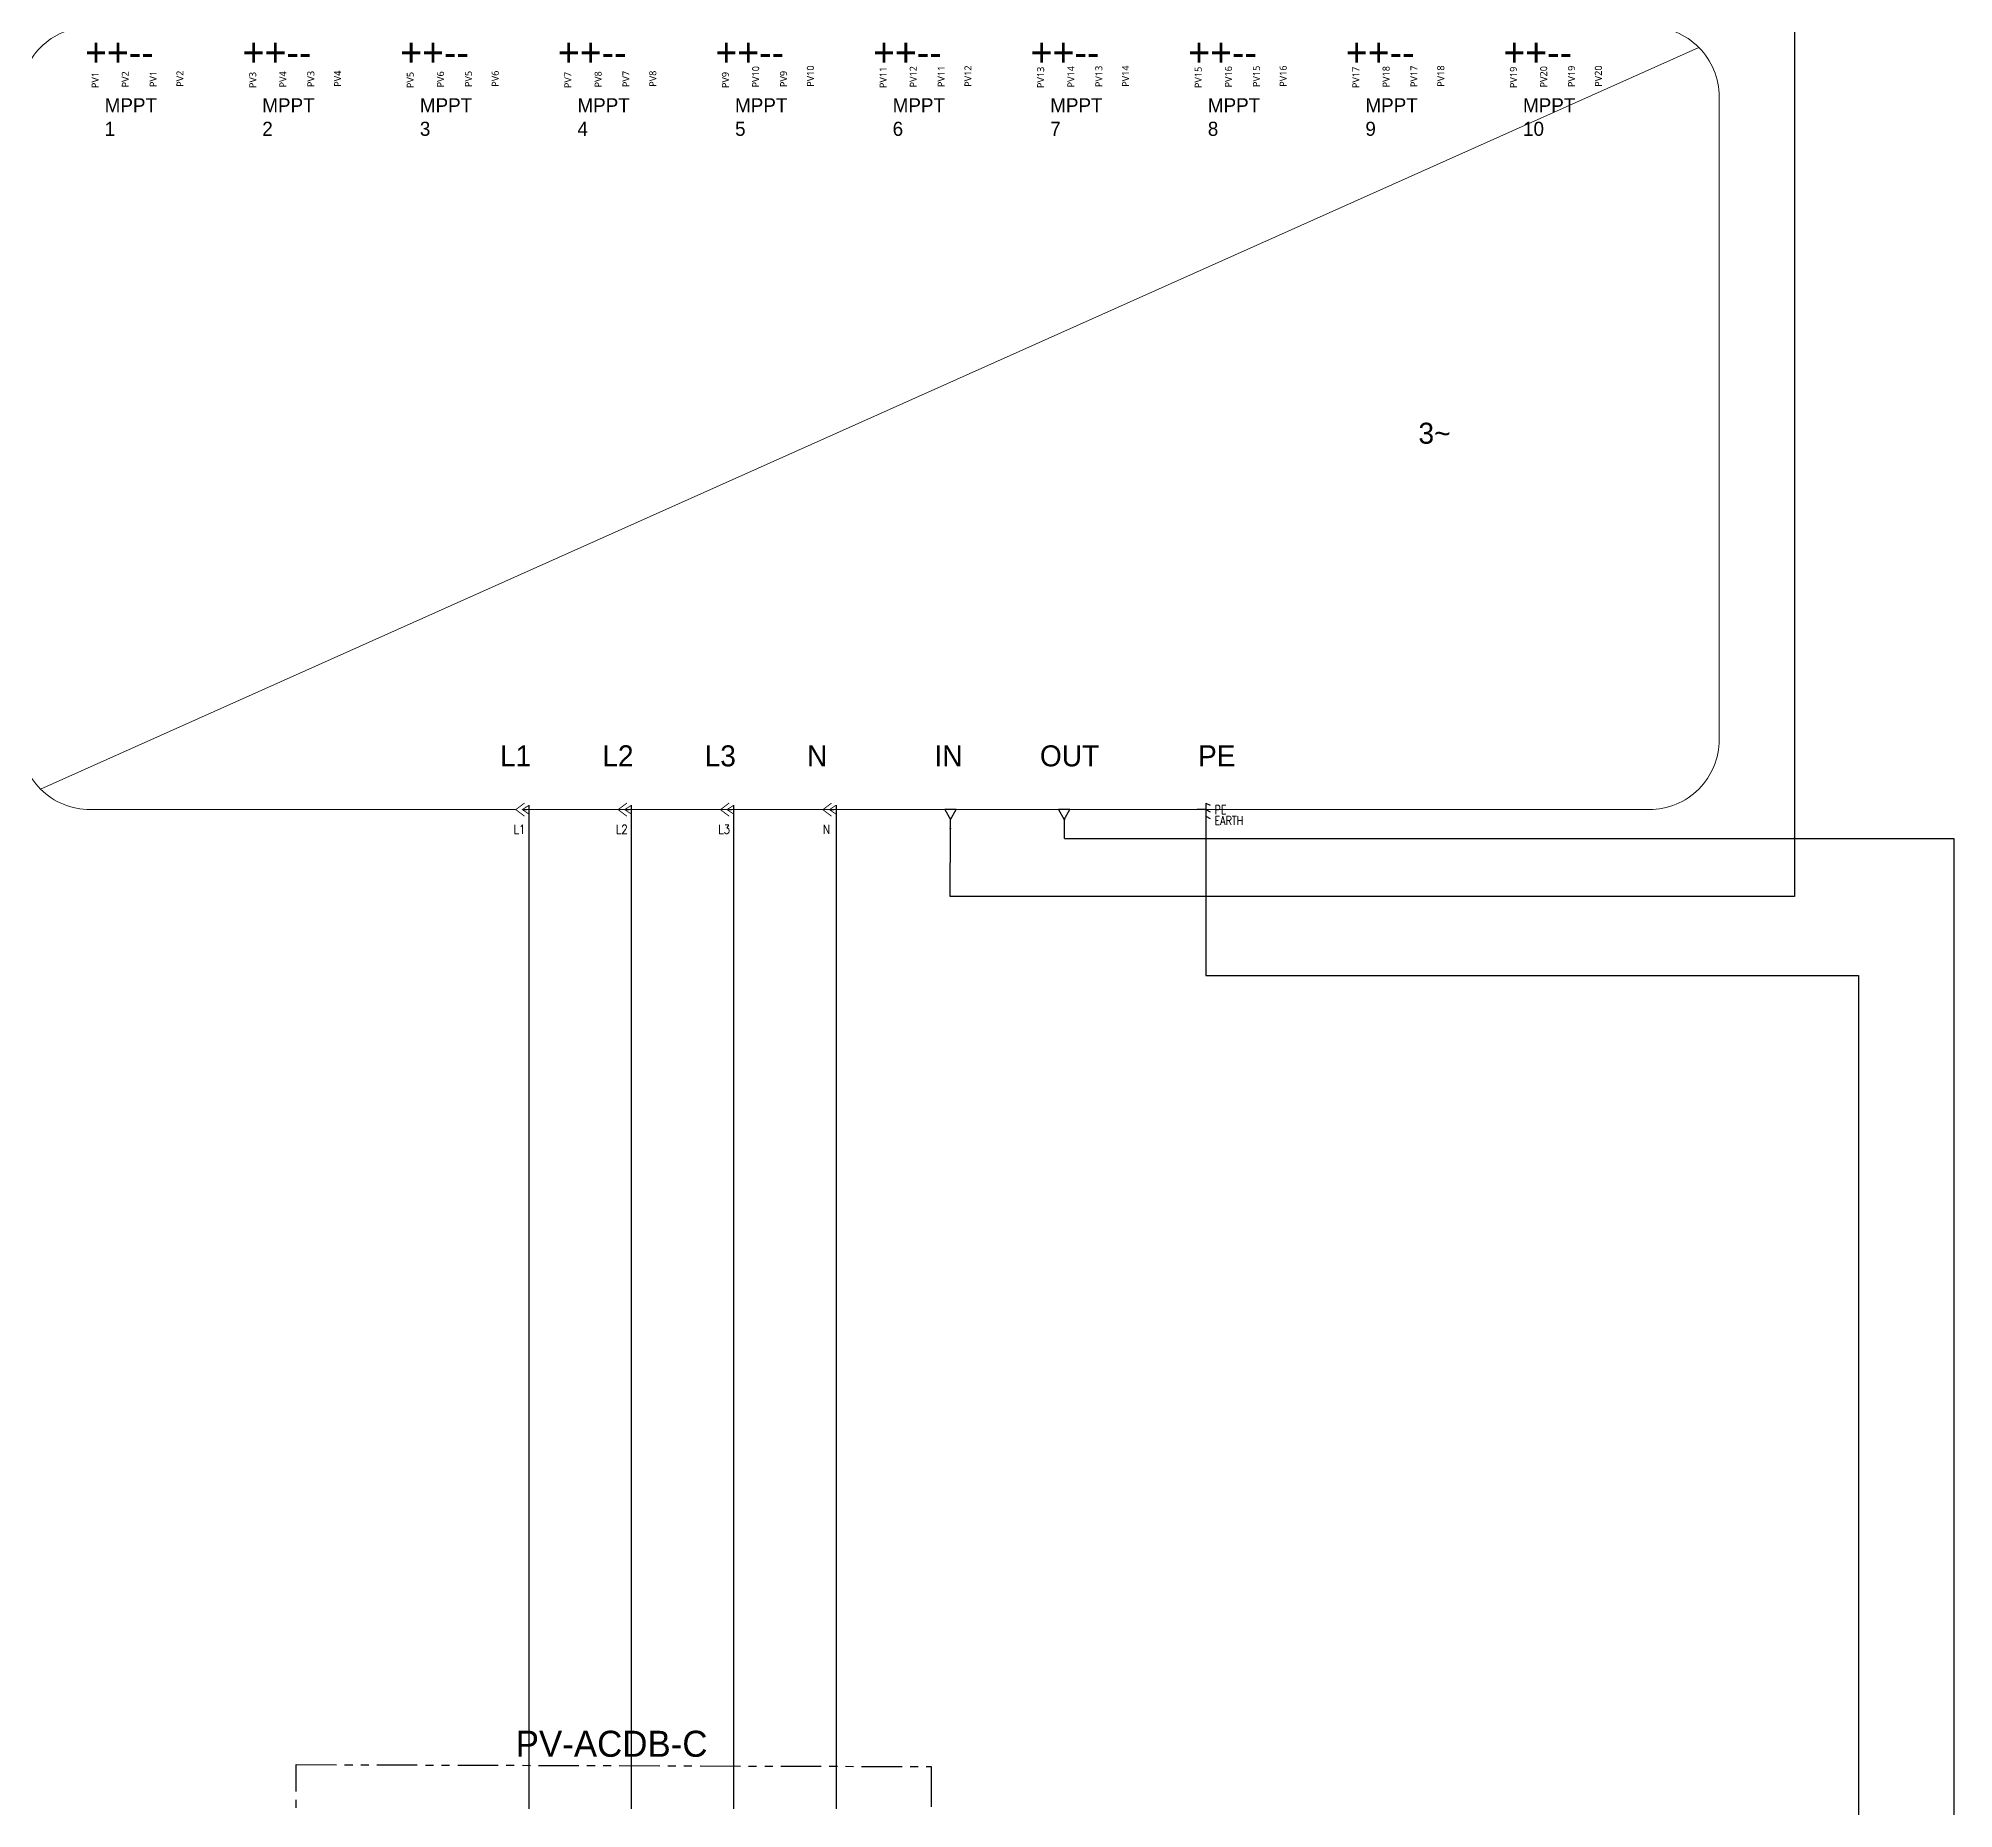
# Model space of a CAD drawing. Header units: inches. Extents: x -58 to 1235, y -506 to 1148.
# Drawn here: x 395.6 to 840.2, y 226 to 636.9 of the extents above; entities that cross this region are included whole.
import ezdxf
from ezdxf.enums import TextEntityAlignment as Align

# ---------------------------------------------------------------- set-up
doc = ezdxf.new("R2010")
doc.units = ezdxf.units.IN
doc.header["$MEASUREMENT"] = 0
doc.linetypes.add('HIDDEN2', pattern=[0.1875, 0.125, -0.0625])
doc.linetypes.add('PHANTOM2', pattern=[1.25, 0.625, -0.125, 0.125, -0.125, 0.125, -0.125])
for name, color, linetype in [('DESC', 1, 'Continuous'), ('GRN_12AWG', 3, 'Continuous'), ('LOCBOX', 92, 'HIDDEN2'), ('RED_12AWG', 1, 'Continuous'), ('SYMS', 7, 'Continuous'), ('TAGS', 51, 'Continuous'), ('WHT_12AWG', 7, 'Continuous')]:
    doc.layers.add(name, color=color, linetype=linetype)
doc.styles.add('WD', font='romans.shx')

# ---------------------------------------------------------------- blocks, each defined once
blk = doc.blocks.new('VT0_05')
blk.add_lwpolyline([(0.081, -0.063), (0, 0.078), (-0.081, -0.063)], close=True)
at = {"style": 'WD', "flags": 1}
for tag, p in [('X4TERM01', (-0.045, 0)), ('X2TERM01', (0, 0.078)), ('X1TERM01', (0.045, 0)), ('X8TERM01', (0, -0.063))]:
    blk.add_attdef(tag, p, '', height=0.01, dxfattribs=at)
blk = doc.blocks.new('HGND1')
for p, q in [((0.125, 0), (0, 0)), ((0.125, 0.09375), (0.125, -0.09375)), ((0.125, 0.09375), (0.1875, 0.0625)), ((0.125, 0), (0.1875, -0.03125)), ((0.125, -0.09375), (0.1875, -0.125))]:
    blk.add_line(p, q)
at = {"style": 'WD', "width": 0.8}
for tag, p in [('INST', (0.25, 0.3125)), ('TAG1', (0.25, 0)), ('LOC', (0.25, 0.15625)), ('DESC1', (0.25, -0.15625)), ('DESC2', (0.25, -0.3125))]:
    blk.add_attdef(tag, text='', height=0.125, dxfattribs=at).set_placement(p, align=Align.MIDDLE_LEFT)
at = {"style": 'WD', "flags": 1}
for tag in ['ASSYCODE', 'X4TERM01', 'CAT', 'FAMILY', 'MFG']:
    blk.add_attdef(tag, (0, 0), '', height=0.01, dxfattribs=at)
blk = doc.blocks.new('HC01PJ_1-')
blk.add_line((0.031, 0), (0.094, 0))
for points in [[(0.062, -0.094, 0.0125, 0.0125, 0), (-0.063, 0, 0.0125, 0.0125, 0), (0.062, 0.094, 0, 0, 0)], [(0.125, 0.062, 0.0125, 0.0125, 0), (0.031, 0, 0.0125, 0.0125, 0), (0.125, -0.063, 0, 0, 0)]]:
    blk.add_lwpolyline(points, format="xyseb")
at = {"style": 'WD', "width": 0.85}
for tag, p in [('INST', (-0.012, 0.467)), ('LOC', (-0.012, 0.295)), ('TAG1', (-0.01, 0.125)), ('DESC1', (-0.01, -0.344)), ('DESC2', (-0.01, -0.516)), ('DESC3', (-0.01, -0.687))]:
    blk.add_attdef(tag, text='', height=0.125, dxfattribs=at).set_placement(p, align=Align.CENTER)
at = {"style": 'WD', "flags": 9}
blk.add_attdef('WDTYPE', text='', height=0.01, dxfattribs=at).set_placement((-0.221, 0.075), align=Align.RIGHT)
at = {"style": 'WD'}
for tag, p, flags in [('X4TERMDESC01', (-0.094, 0.031), 1), ('X1TERMDESC02', (0.125, 0.031), 1), ('FAMILY', (0.206, 0.131), 9)]:
    blk.add_attdef(tag, p, '', height=0.01, dxfattribs=dict(at, flags=flags))
at = {"color": 7, "style": 'WD', "flags": 1}
for tag, p in [('X4TERM01', (-0.063, 0)), ('X1TERM02', (0.094, 0))]:
    blk.add_attdef(tag, p, '', height=0.0125, dxfattribs=at)
at = {"style": 'WD'}
for tag, p in [('X2LINK', (0, 0.094)), ('X8LINK', (0, -0.094))]:
    blk.add_attdef(tag, p, '', height=0.01, dxfattribs=at)
at = {"linetype": 'Continuous', "style": 'WD', "flags": 9}
for tag, p in [('ASSYCODE', (0.219, 0.062)), ('MFG', (0.228, 0.089)), ('CAT', (0.23, 0.108))]:
    blk.add_attdef(tag, text='', height=0.01, dxfattribs=at).set_placement(p, align=Align.CENTER)
at = {"linetype": 'Continuous', "style": 'WD', "flags": 8}
blk.add_attdef('TERM01', text='', height=0.125, dxfattribs=at).set_placement((-0.104, -0.031), align=Align.TOP_RIGHT)
blk.add_attdef('TERM02', text='', height=0.125, dxfattribs=at).set_placement((0.146, -0.031), align=Align.TOP_LEFT)
blk = doc.blocks.new('WDDOT')
for radius in [0.03, 0.0187, 0.00929]:
    blk.add_circle((0, 0), radius)

msp = doc.modelspace()

# ---------------------------------------------------------------- linework, layer by layer
at = {"color": 5, "lineweight": 9}
msp.add_line((781.02, 634.78), (396.19, 462.64), dxfattribs=at)
for points in [[(506.48, 457.88), (407.68, 457.88, -0.414214), (391.43, 474.13), (391.43, 623.29, -0.414214), (407.68, 639.54), (407.77, 639.54)], [(410.31, 639.54), (769.53, 639.54, -0.414214), (785.78, 623.29), (785.78, 474.13, -0.414214), (769.53, 457.88), (635.92, 457.88)]]:
    msp.add_lwpolyline(points, format="xyb", dxfattribs=at)
msp.add_lwpolyline([(635.92, 457.88), (509.02, 457.88)], dxfattribs=at)
at = {"layer": 'GRN_12AWG'}
for p, q in [((666.61, 457.88), (666.61, 419.4)), ((666.61, 419.4), (818.08, 419.4)), ((818.08, 419.4), (818.08, 108.23))]:
    msp.add_line(p, q, dxfattribs=at)
at = {"layer": 'LOCBOX', "color": 6, "linetype": 'PHANTOM2', "ltscale": 15}
msp.add_lwpolyline([(455.49, 236.26), (602.91, 235.8), (602.91, 117.04), (455.49, 117.5)], close=True, dxfattribs=at)
at = {"layer": 'RED_12AWG'}
for p, q in [((509.53, 458.89), (509.53, 226.03)), ((533.28, 458.89), (533.28, 226.03)), ((557.03, 458.89), (557.03, 226.03)), ((580.79, 458.89), (580.79, 226.03))]:
    msp.add_line(p, q, dxfattribs=at)
at = {"layer": 'WHT_12AWG'}
for p, q in [((803.28, 661.48), (803.28, 437.71)), ((607.33, 453.4), (607.36, 455.62)), ((633.83, 455.09), (633.83, 455.59)), ((633.83, 451.19), (633.83, 455.52)), ((607.31, 437.71), (607.33, 453.4)), ((633.8, 451.19), (666.46, 451.19)), ((666.7, 451.19), (803.16, 451.19)), ((803.4, 451.19), (840.2, 451.19)), ((840.2, 451.19), (840.2, -306.23)), ((607.34, 437.71), (607.29, 437.71)), ((666.46, 437.71), (607.34, 437.71)), ((803.28, 437.71), (666.7, 437.71))]:
    msp.add_line(p, q, dxfattribs=at)
msp.add_arc((803.28, 451.19), 0.121, 0, 180, dxfattribs=at)

# ---------------------------------------------------------------- block references
at = {"layer": 'SYMS', "color": 5, "lineweight": 9}
ref = msp.add_blockref('HC01PJ_1-', (507.49, 457.88), dxfattribs=dict(at, xscale=16.25622826178745, yscale=16.25622826178745, zscale=16.25622826178745))
ref.add_attrib('DESC1', 'L1', dxfattribs={"layer": 'DESC', "height": 2.032, "style": 'WD', "width": 0.85}).set_placement((507.33, 452.29), align=Align.CENTER)
ref = msp.add_blockref('HC01PJ_1-', (531.25, 457.88), dxfattribs=dict(at, xscale=16.25622826178745, yscale=16.25622826178745, zscale=16.25622826178745))
ref.add_attrib('DESC1', 'L2', dxfattribs={"layer": 'DESC', "height": 2.032, "style": 'WD', "width": 0.85}).set_placement((531.08, 452.29), align=Align.CENTER)
ref = msp.add_blockref('HC01PJ_1-', (555, 457.88), dxfattribs=dict(at, xscale=16.25622826178745, yscale=16.25622826178745, zscale=16.25622826178745))
ref.add_attrib('DESC1', 'L3', dxfattribs={"layer": 'DESC', "height": 2.032, "style": 'WD', "width": 0.85}).set_placement((554.83, 452.29), align=Align.CENTER)
ref = msp.add_blockref('HC01PJ_1-', (578.76, 457.88), dxfattribs=dict(at, xscale=16.25622826178745, yscale=16.25622826178745, zscale=16.25622826178745))
ref.add_attrib('DESC1', 'N', dxfattribs={"layer": 'DESC', "height": 2.03, "style": 'WD', "width": 0.85}).set_placement((578.59, 452.29), align=Align.CENTER)
ref = msp.add_blockref('HGND1', (664.58, 457.88), dxfattribs=dict(at, xscale=16.25622826178745, yscale=16.25622826178745, zscale=16.25622826178745))
ref.add_attrib('TAG1', 'PE', dxfattribs={"layer": 'TAGS', "height": 2.032, "style": 'WD', "width": 0.8}).set_placement((668.64, 457.88), align=Align.MIDDLE_LEFT)
ref.add_attrib('DESC1', 'EARTH', dxfattribs={"layer": 'DESC', "height": 2.032, "style": 'WD', "width": 0.8}).set_placement((668.64, 455.34), align=Align.MIDDLE_LEFT)
at = {"layer": 'SYMS', "color": 5, "lineweight": 9, "xscale": 16.25622826178745, "yscale": 16.25622826178745, "zscale": 16.25622826178745, "rotation": 180}
for p in [(607.37, 456.86), (633.76, 456.86)]:
    msp.add_blockref('VT0_05', p, dxfattribs=at)
at = {"layer": 'SYMS', "xscale": 2.420686933910313, "yscale": 2.420686933910313, "zscale": 2.420686933910313}
for p in [(607.33, 453.47), (633.76, 455.59)]:
    msp.add_blockref('WDDOT', p, dxfattribs=at)

# ---------------------------------------------------------------- texts
at = {"color": 5, "lineweight": 9, "attachment_point": 1}
for s, width, insert, char_height in [('++--', 0.946, (406.5, 636.89), 6.502), ('++--', 0.946, (443.07, 636.89), 6.502), ('++--', 0.946, (479.65, 636.89), 6.502), ('++--', 0.946, (516.23, 636.89), 6.502), ('++--', 0.946, (552.8, 636.89), 6.502), ('++--', 0.946, (589.38, 636.89), 6.502), ('++--', 0.946, (625.96, 636.89), 6.502), ('++--', 0.946, (662.53, 636.89), 6.502), ('++--', 0.946, (699.11, 636.89), 6.502), ('++--', 0.946, (735.68, 636.89), 6.502), ('MPPT 1', 1.3586, (411.05, 622.97), 3.271), ('MPPT 2', 1.3586, (447.63, 622.97), 3.271), ('MPPT 3', 1.3586, (484.21, 622.97), 3.271), ('MPPT 4', 1.3586, (520.78, 622.97), 3.271), ('MPPT 5', 1.3586, (557.36, 622.97), 3.271), ('MPPT 6', 1.3586, (593.94, 622.97), 3.271), ('MPPT 7', 1.3586, (630.51, 622.97), 3.271), ('MPPT 8', 1.3586, (667.09, 622.97), 3.271), ('MPPT 9', 1.3586, (703.66, 622.97), 3.271), ('MPPT 10', 1.3586, (740.24, 622.97), 3.271), ('3~', 4.2552, (715.97, 547.67), 4.877), ('L1', 4.2552, (502.79, 472.8), 4.877), ('L2', 4.2552, (526.55, 472.8), 4.877), ('L3', 4.2552, (550.3, 472.8), 4.877), ('N', 4.2552, (574.05, 472.8), 4.88), ('IN', 4.2552, (603.63, 472.8), 4.877), ('OUT', 4.2552, (628.11, 472.8), 4.877), ('PE', 4.2552, (664.81, 472.8), 4.877)]:
    msp.add_mtext_dynamic_manual_height_columns(s, width=width, gutter_width=0.325, heights=[0], dxfattribs=dict(at, insert=insert, char_height=char_height))
at = {"color": 5, "lineweight": 9, "char_height": 1.6256, "attachment_point": 1, "rotation": 90}
for s, insert in [('{\\fYu Gothic Medium|b0|i0|c0|p34;PV1}', (408.01, 625.32)), ('{\\fYu Gothic Medium|b0|i0|c0|p34;PV2}', (415.03, 625.47)), ('{\\fYu Gothic Medium|b0|i0|c0|p34;PV1}', (421.5, 625.56)), ('{\\fYu Gothic Medium|b0|i0|c0|p34;PV2}', (427.72, 625.62)), ('{\\fYu Gothic Medium|b0|i0|c0|p34;PV3}', (444.59, 625.32)), ('{\\fYu Gothic Medium|b0|i0|c0|p34;PV4}', (451.6, 625.47)), ('{\\fYu Gothic Medium|b0|i0|c0|p34;PV3}', (458.08, 625.56)), ('{\\fYu Gothic Medium|b0|i0|c0|p34;PV4}', (464.3, 625.62)), ('{\\fYu Gothic Medium|b0|i0|c0|p34;PV5}', (481.16, 625.32)), ('{\\fYu Gothic Medium|b0|i0|c0|p34;PV6}', (488.18, 625.47)), ('{\\fYu Gothic Medium|b0|i0|c0|p34;PV5}', (494.66, 625.56)), ('{\\fYu Gothic Medium|b0|i0|c0|p34;PV6}', (500.88, 625.62)), ('{\\fYu Gothic Medium|b0|i0|c0|p34;PV7}', (517.74, 625.32)), ('{\\fYu Gothic Medium|b0|i0|c0|p34;PV8}', (524.76, 625.47)), ('{\\fYu Gothic Medium|b0|i0|c0|p34;PV7}', (531.23, 625.56)), ('{\\fYu Gothic Medium|b0|i0|c0|p34;PV8}', (537.45, 625.62)), ('{\\fYu Gothic Medium|b0|i0|c0|p34;PV9}', (554.31, 625.32)), ('{\\fYu Gothic Medium|b0|i0|c0|p34;PV10}', (561.33, 625.47)), ('{\\fYu Gothic Medium|b0|i0|c0|p34;PV9}', (567.81, 625.56)), ('{\\fYu Gothic Medium|b0|i0|c0|p34;PV10}', (574.03, 625.62)), ('{\\fYu Gothic Medium|b0|i0|c0|p34;PV11}', (590.89, 625.32)), ('{\\fYu Gothic Medium|b0|i0|c0|p34;PV12}', (597.91, 625.47)), ('{\\fYu Gothic Medium|b0|i0|c0|p34;PV11}', (604.39, 625.56)), ('{\\fYu Gothic Medium|b0|i0|c0|p34;PV12}', (610.61, 625.62)), ('{\\fYu Gothic Medium|b0|i0|c0|p34;PV13}', (627.47, 625.32)), ('{\\fYu Gothic Medium|b0|i0|c0|p34;PV14}', (634.49, 625.47)), ('{\\fYu Gothic Medium|b0|i0|c0|p34;PV13}', (640.96, 625.56)), ('{\\fYu Gothic Medium|b0|i0|c0|p34;PV14}', (647.18, 625.62)), ('{\\fYu Gothic Medium|b0|i0|c0|p34;PV15}', (664.04, 625.32)), ('{\\fYu Gothic Medium|b0|i0|c0|p34;PV16}', (671.06, 625.47)), ('{\\fYu Gothic Medium|b0|i0|c0|p34;PV15}', (677.54, 625.56)), ('{\\fYu Gothic Medium|b0|i0|c0|p34;PV16}', (683.76, 625.62)), ('{\\fYu Gothic Medium|b0|i0|c0|p34;PV17}', (700.62, 625.32)), ('{\\fYu Gothic Medium|b0|i0|c0|p34;PV18}', (707.64, 625.47)), ('{\\fYu Gothic Medium|b0|i0|c0|p34;PV17}', (714.11, 625.56)), ('{\\fYu Gothic Medium|b0|i0|c0|p34;PV18}', (720.33, 625.62)), ('{\\fYu Gothic Medium|b0|i0|c0|p34;PV19}', (737.2, 625.32)), ('{\\fYu Gothic Medium|b0|i0|c0|p34;PV20}', (744.22, 625.47)), ('{\\fYu Gothic Medium|b0|i0|c0|p34;PV19}', (750.69, 625.56)), ('{\\fYu Gothic Medium|b0|i0|c0|p34;PV20}', (756.91, 625.62))]:
    msp.add_mtext_dynamic_manual_height_columns(s, width=0.3802, gutter_width=0.325, heights=[0], dxfattribs=dict(at, insert=insert))
at = {"layer": 'LOCBOX', "color": 6}
msp.add_text('PV-ACDB-C', height=6.052, dxfattribs=at).set_placement((528.71, 236.26), align=Align.BOTTOM_CENTER)

doc.saveas('drawing.dxf')
